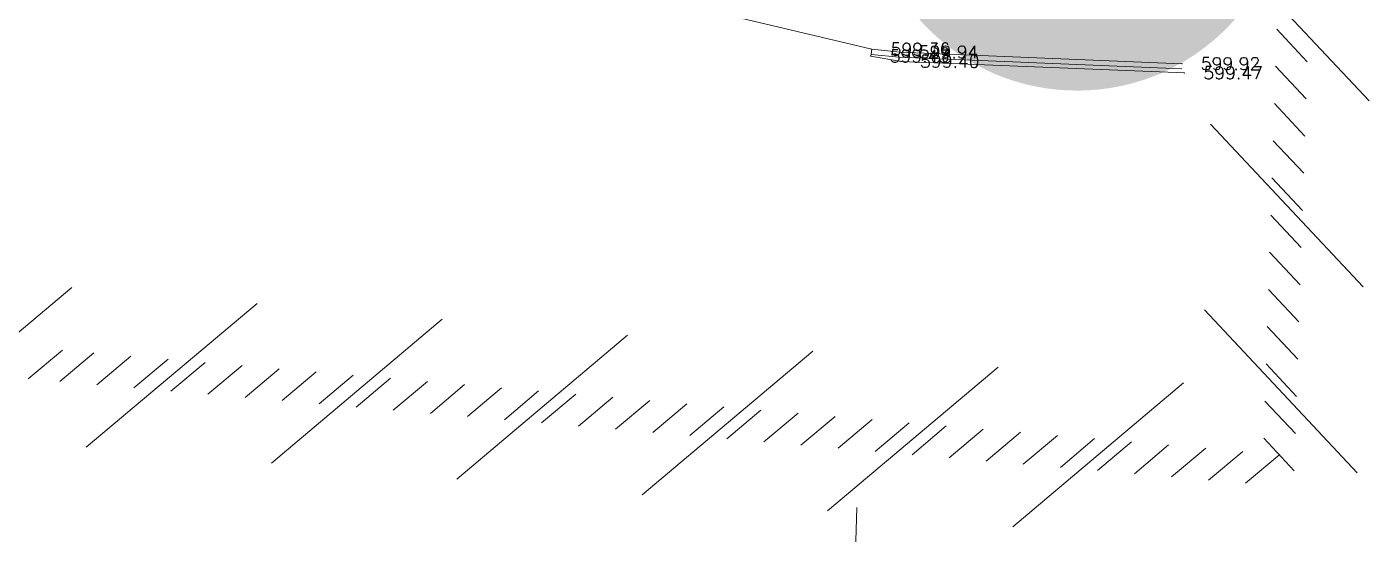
# Model space of a CAD drawing. Extents: x 2536931 to 2538613, y 7112513 to 7131087.
# Drawn here: x 2538177.7 to 2538305.3, y 7123513.3 to 7123561.5 of the extents above; entities that cross this region are included whole.
import ezdxf

# ---------------------------------------------------------------- set-up
doc = ezdxf.new("R2010")
doc.units = 0
doc.header["$MEASUREMENT"] = 0
for name, color, linetype, lineweight in [('C-SSWR-MHOL-200SCALE', 6, 'Continuous', 30), ('C-WATR-UGND-ABANDON-100', 7, 'Continuous', 13), ('C-WATR-UGND-ABANDON-20', 7, 'Continuous', 13), ('D_ALIGN_WL_POT_20_SCALE', 7, 'Continuous', 0), ('PT', 7, 'Continuous', 0), ('PTELEV', 5, 'Continuous', 0), ('V-PVMT-CONC', 8, 'Continuous', 0), ('V-ROAD-CURB-BACK', 8, 'Continuous', 0), ('V-ROAD-CURB-FACE', 54, 'Continuous', 0), ('V-TINN-BRKL', 100, 'Continuous', 0)]:
    doc.layers.add(name, color=color, linetype=linetype, lineweight=lineweight)
doc.styles.add('PTXT', font='romans.shx')

msp = doc.modelspace()

# ---------------------------------------------------------------- hatches: boundary and pattern name
at = {"layer": 'C-SSWR-MHOL-200SCALE'}
h = msp.add_hatch(color=256, dxfattribs=at)
edge = h.paths.add_edge_path()
edge.add_arc((2538277.503923286, 7123575.45587505), 20, 87.51717387362392, 447.5171738736239)

# ---------------------------------------------------------------- linework, layer by layer
at = {"layer": 'C-WATR-UGND-ABANDON-100'}
for p, q in [((2538290.746821512, 7123569.949293861), (2538305.261520892, 7123554.479209767)), ((2538290.183855667, 7123552.280590752), (2538304.698555049, 7123536.810506656)), ((2538181.934766034, 7123536.741079254), (2538165.708419384, 7123523.077050773)), ((2538199.547838496, 7123535.231218792), (2538183.321491844, 7123521.567190314)), ((2538289.62088983, 7123534.611887644), (2538304.135589206, 7123519.141803549)), ((2538217.160910954, 7123533.72135833), (2538200.934564296, 7123520.057329848)), ((2538234.773983416, 7123532.211497866), (2538218.547636761, 7123518.547469384)), ((2538252.387055873, 7123530.701637403), (2538236.160709216, 7123517.037608922)), ((2538270.000128331, 7123529.191776942), (2538253.773781676, 7123515.52774846)), ((2538287.613200784, 7123527.681916478), (2538271.386854133, 7123514.017887997))]:
    msp.add_line(p, q, dxfattribs=at)
at = {"layer": 'C-WATR-UGND-ABANDON-20', "linetype": 'Continuous'}
for p, q in [((2538296.47421749, 7123561.298044145), (2538299.377157366, 7123558.204027327)), ((2538296.361624322, 7123557.764303524), (2538299.264564198, 7123554.670286704)), ((2538296.249031154, 7123554.230562903), (2538299.15197103, 7123551.136546085)), ((2538296.136437984, 7123550.696822282), (2538299.039377861, 7123547.602805462)), ((2538296.023844816, 7123547.16308166), (2538298.926784691, 7123544.069064843)), ((2538295.911251647, 7123543.629341039), (2538298.814191524, 7123540.535324221)), ((2538295.798658479, 7123540.095600418), (2538298.701598356, 7123537.001583599)), ((2538295.686065311, 7123536.561859796), (2538298.589005187, 7123533.467842977)), ((2538295.573472142, 7123533.028119175), (2538298.476412019, 7123529.934102356)), ((2538177.809125185, 7123528.061737014), (2538181.054394515, 7123530.794542708)), ((2538180.79857619, 7123527.805469749), (2538184.043845521, 7123530.538275446)), ((2538184.321190682, 7123527.503497656), (2538187.566460013, 7123530.236303354)), ((2538187.843805173, 7123527.201525565), (2538191.089074504, 7123529.934331261)), ((2538191.366419665, 7123526.899553471), (2538194.611688996, 7123529.632359168)), ((2538194.889034156, 7123526.597581379), (2538198.134303486, 7123529.330387075)), ((2538295.460878974, 7123529.494378555), (2538298.36381885, 7123526.400361735)), ((2538198.411648647, 7123526.295609287), (2538201.656917977, 7123529.028414982)), ((2538201.934263139, 7123525.993637195), (2538205.179532469, 7123528.72644289)), ((2538205.45687763, 7123525.691665102), (2538208.702146961, 7123528.424470798)), ((2538208.979492122, 7123525.38969301), (2538212.224761453, 7123528.122498706)), ((2538212.502106613, 7123525.087720917), (2538215.747375943, 7123527.820526613)), ((2538216.024721104, 7123524.785748824), (2538219.269990436, 7123527.518554521)), ((2538219.547335596, 7123524.483776731), (2538222.792604927, 7123527.216582427)), ((2538223.069950088, 7123524.181804639), (2538226.315219417, 7123526.914610336)), ((2538226.592564579, 7123523.879832546), (2538229.837833909, 7123526.612638243)), ((2538230.11517907, 7123523.577860453), (2538233.360448401, 7123526.31066615)), ((2538233.637793561, 7123523.275888362), (2538236.883062893, 7123526.008694057)), ((2538237.160408053, 7123522.973916269), (2538240.405677384, 7123525.706721966)), ((2538295.348285805, 7123525.960637933), (2538298.251225682, 7123522.866621113)), ((2538240.683022545, 7123522.671944177), (2538243.928291877, 7123525.404749872)), ((2538244.205637037, 7123522.369972084), (2538247.450906367, 7123525.102777779)), ((2538247.728251529, 7123522.067999992), (2538250.973520859, 7123524.800805688)), ((2538251.25086602, 7123521.766027899), (2538254.49613535, 7123524.498833595)), ((2538254.773480511, 7123521.464055806), (2538258.018749842, 7123524.196861503)), ((2538258.296095003, 7123521.162083713), (2538261.541364335, 7123523.89488941)), ((2538261.818709494, 7123520.860111621), (2538265.063978825, 7123523.592917318)), ((2538265.341323985, 7123520.558139528), (2538268.586593317, 7123523.290945224)), ((2538268.863938478, 7123520.256167436), (2538272.109207807, 7123522.988973131)), ((2538272.386552969, 7123519.954195343), (2538275.631822299, 7123522.687001039)), ((2538275.90916746, 7123519.652223252), (2538279.15443679, 7123522.385028947)), ((2538279.431781953, 7123519.350251159), (2538282.677051282, 7123522.083056854)), ((2538282.954396443, 7123519.048279066), (2538286.199665774, 7123521.781084762)), ((2538295.235692638, 7123522.426897312), (2538298.138632513, 7123519.332880492)), ((2538286.477010934, 7123518.746306974), (2538289.722280264, 7123521.47911267)), ((2538289.999625426, 7123518.44433488), (2538293.244894756, 7123521.177140577)), ((2538293.522239918, 7123518.142362789), (2538296.767509248, 7123520.875168484))]:
    msp.add_line(p, q, dxfattribs=at)
at = {"layer": 'D_ALIGN_WL_POT_20_SCALE', "color": 136, "linetype": 'Continuous', "lineweight": 13}
msp.add_line((2538255.447060529, 7123480.58286272), (2538256.570680543, 7123515.848365458), dxfattribs=at)
at = {"layer": 'PT'}
for p in [(2538257.887, 7123558.74, 599.4350000000559), (2538257.975, 7123559.389, 599.3549999999814), (2538260.663, 7123559.123, 599.9359999997541), (2538260.772, 7123558.236, 599.402999999933), (2538287.462, 7123558.014, 599.9229999999516), (2538287.706, 7123557.134, 599.464999999851)]:
    msp.add_point(p, dxfattribs=at)
at = {"layer": 'V-PVMT-CONC', "flags": 128}
msp.add_lwpolyline([(2538226.435, 7123598.538), (2538227.849, 7123598.196, 0.1869989143280964), (2538236.485, 7123568.563), (2538245.552, 7123562.327), (2538257.975, 7123559.389)], format="xyb", dxfattribs=at)
at = {"layer": 'V-ROAD-CURB-BACK', "flags": 128}
msp.add_lwpolyline([(2538257.975, 7123559.389), (2538260.663, 7123559.123), (2538287.462, 7123558.014)], dxfattribs=at)
at = {"layer": 'V-ROAD-CURB-FACE', "flags": 128}
msp.add_lwpolyline([(2538287.441326623, 7123557.514427572), (2538260.628015293, 7123558.624019804), (2538257.925761336, 7123558.891430353), (2538257.975, 7123559.389)], dxfattribs=at)
at = {"layer": 'V-TINN-BRKL', "extrusion": (0.04008604066374125, 0.965671121190006, 0.2566561806065493), "elevation": 6980918.122605267, "flags": 128}
msp.add_lwpolyline([(-2240621.754891781, -1853172.574930515), (-2240624.451611273, -1853171.973794111), (-2240651.273547633, -1853171.987244668)], dxfattribs=at)
at = {"layer": 'V-TINN-BRKL'}
for points in [[(2538245.552, 7123562.327, 599.3589999997057), (2538257.975, 7123559.389, 599.3549999999814)], [(2538257.975, 7123559.389, 599.3549999999814), (2538257.887, 7123558.74, 599.4350000000559), (2538260.772, 7123558.236, 599.402999999933), (2538287.706, 7123557.134, 599.464999999851)]]:
    msp.add_polyline3d(points, dxfattribs=at)

# ---------------------------------------------------------------- texts
at = {"layer": 'PTELEV', "style": 'PTXT'}
for s, p in [('599.36', (2538259.775000002, 7123558.789000005, 599.3549999999814)), ('599.43', (2538259.687000005, 7123558.140000001, 599.4350000000559)), ('599.94', (2538262.463, 7123558.523000002, 599.9359999997541)), ('599.40', (2538262.571999998, 7123557.636, 599.402999999933)), ('599.92', (2538289.262000002, 7123557.414000005, 599.9229999999516)), ('599.47', (2538289.505999999, 7123556.534000002, 599.464999999851))]:
    msp.add_text(s, height=1.2, dxfattribs=at).set_placement(p)

doc.saveas('drawing.dxf')
